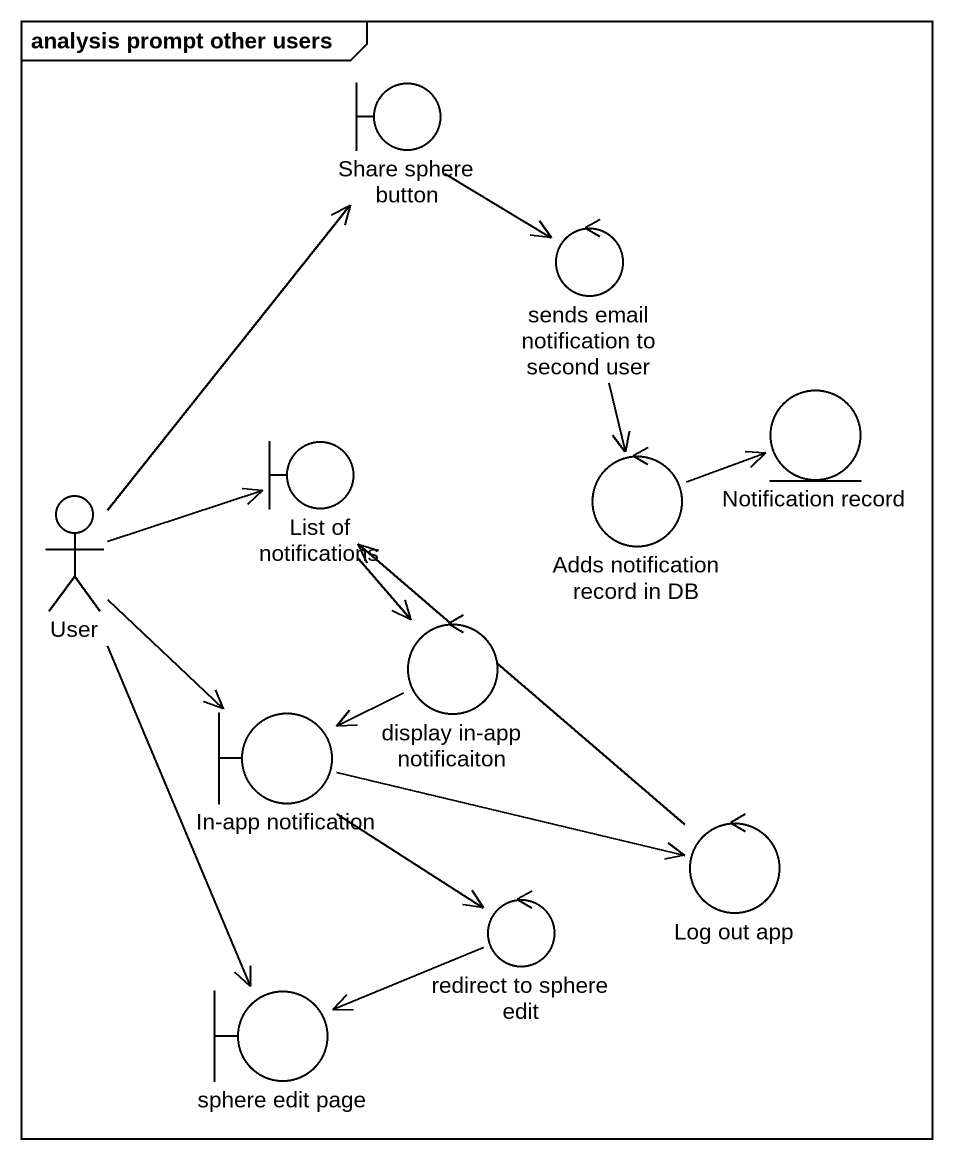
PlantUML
@startuml
mainframe analysis prompt other users
boundary "Share sphere button" as Share_sphere_button
control "sends email notification to second user" as sends_email_notification_to
boundary "List of notifications" as List_of_notifications
entity "Notification record" as Notification_record
actor User
control "Adds notification record in DB" as Adds_notification_record_in
control "display in-app notificaiton" as display_in_app_notificaiton
boundary "In-app notification" as In_app_notification
control "redirect to sphere edit" as redirect_to_sphere_edit
control "Log out app" as Log_out_app
boundary "sphere edit page" as sphere_edit_page
Share_sphere_button --> sends_email_notification_to
sends_email_notification_to --> Adds_notification_record_in
List_of_notifications --> display_in_app_notificaiton
User -up-> Share_sphere_button
User -right-> List_of_notifications
User --> In_app_notification
User --> sphere_edit_page
Adds_notification_record_in -right-> Notification_record
display_in_app_notificaiton -left-> In_app_notification
In_app_notification --> redirect_to_sphere_edit
In_app_notification -right-> Log_out_app
redirect_to_sphere_edit -left-> sphere_edit_page
Log_out_app -up-> List_of_notifications
@enduml
